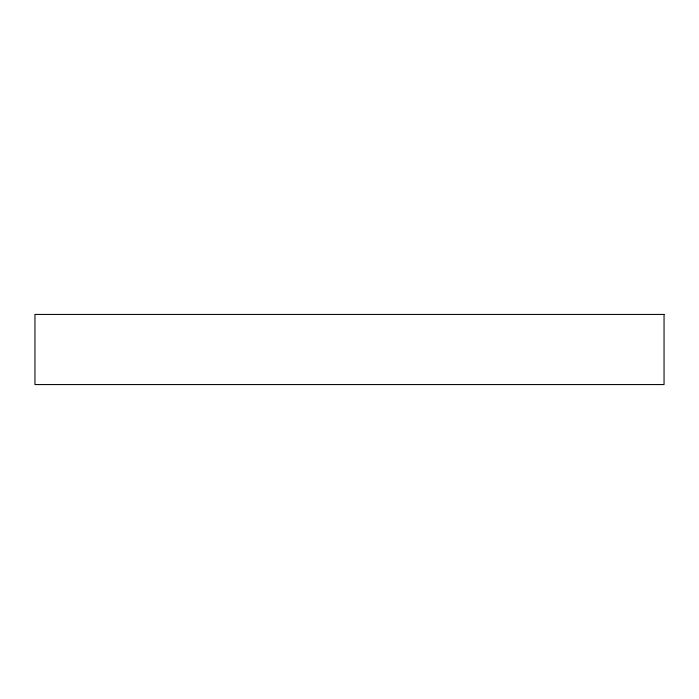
<?xml version="1.0" encoding="UTF-8"?>
<svg xmlns="http://www.w3.org/2000/svg" width="699" height="699" viewBox="0 0 699 699"><rect width="100%" height="100%" fill="white"/><g stroke="black" fill="none" stroke-linecap="round" stroke-linejoin="round"><path stroke-width="1.05" d="M664.05 314.436L34.95 314.436L34.95 384.564L664.05 384.564L664.05 314.436"/></g></svg>
